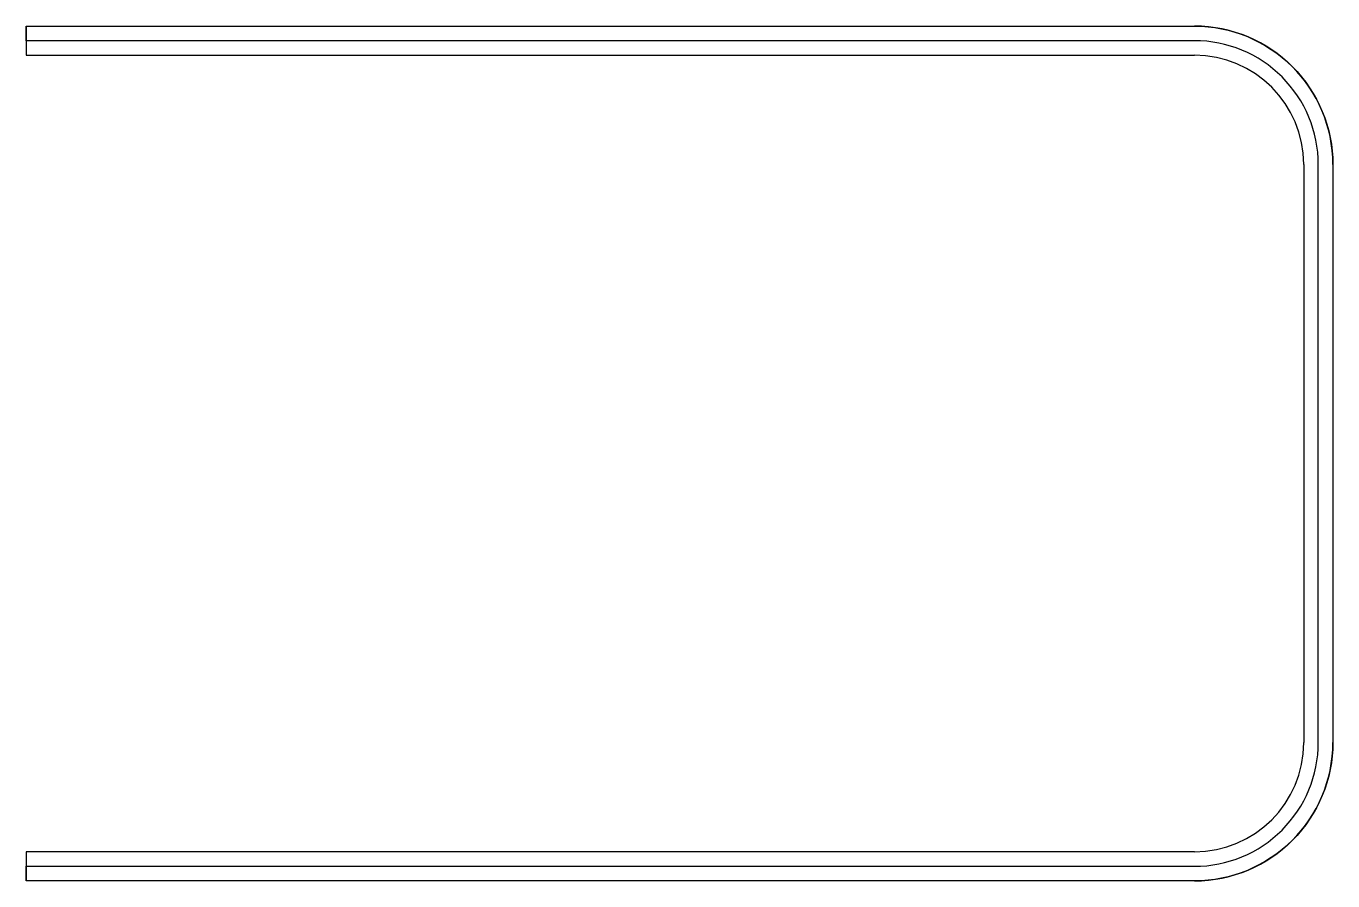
# Model space of a CAD drawing. Header units: millimetres. Extents: x 6.8 to 96.5, y -27 to 31.7.
import ezdxf

# ---------------------------------------------------------------- set-up
doc = ezdxf.new("R2010")
doc.units = ezdxf.units.MM
doc.layers.get('0').update_dxf_attribs({"linetype": 'CONTINUOUS'})

msp = doc.modelspace()

# ---------------------------------------------------------------- linework, layer by layer
for p, q in [((6.826, 31.689), (87, 31.689)), ((6.826, 31.689), (6.826, 29.689)), ((6.826, 29.689), (87, 29.689)), ((94.5, 22.189), (94.5, -17.5)), ((96.5, 22.189), (96.5, -17.5)), ((87, -25), (6.826, -25)), ((6.826, -25), (6.826, -27)), ((87, -27), (6.826, -27))]:
    msp.add_line(p, q)
msp.add_lwpolyline([(6.826, 30.689), (6.826, 31.689), (87, 31.689, -0.414214), (96.5, 22.189), (96.5, -17.5, -0.414214), (87, -27), (6.826, -27), (6.826, -26), (87, -26, 0.414214), (95.5, -17.5), (95.5, 22.189, 0.414214), (87, 30.689)], format="xyb", close=True)
for centre, radius, start, end in [((87, 22.189), 9.5, 0, 90), ((87, 22.189), 7.5, 0, 90), ((87, -17.5), 7.5, -90, 0), ((87, -17.5), 9.5, -90, 0)]:
    msp.add_arc(centre, radius, start, end)

doc.saveas('drawing.dxf')
